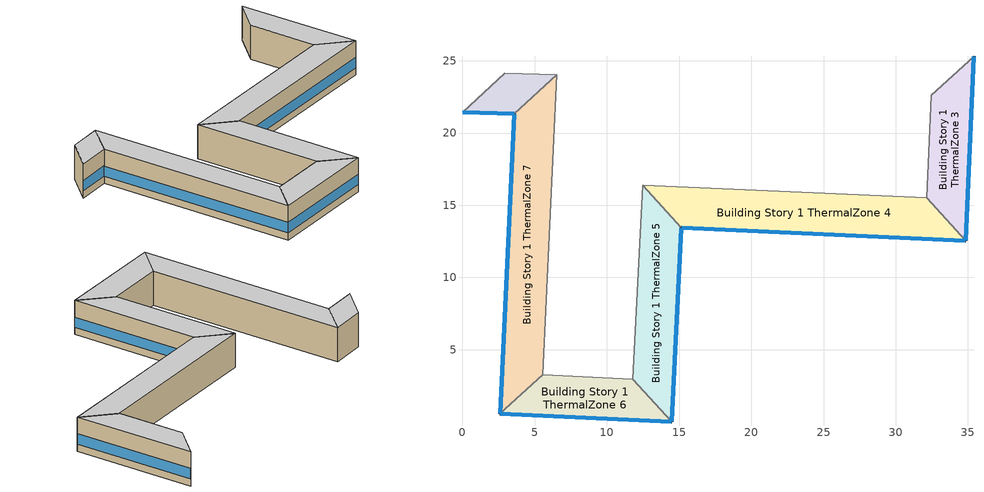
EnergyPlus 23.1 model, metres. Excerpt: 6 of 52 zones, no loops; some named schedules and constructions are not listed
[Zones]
Building Story 1 ThermalZone 3
 floor ground (Typical Insulated Carpeted 8in Slab Floor): 35.42,25.32 34.83,12.55 32.14,15.5 32.47,22.62 z0
 wall outside (Typical Insulated Steel Framed Exterior Wall R-20.41): 34.83,12.55 35.42,25.32 z0:3.6
 wall adiabatic (Typical Interior Wall): 35.42,25.32 32.47,22.62 32.14,15.5 34.83,12.55 z0:3.6
 window (U 0.48 SHGC 0.40 Dbl Ref-D Clr 6mm/13mm): 34.83,12.58 35.42,25.3 z0.76:1.85
 ceiling adiabatic (Typical Interior Floor): 32.47,22.62 32.14,15.5 34.83,12.55 35.42,25.32 z3.6
Building Story 1 ThermalZone 4
 floor ground (Typical Insulated Carpeted 8in Slab Floor): 34.83,12.55 15.16,13.44 12.46,16.4 32.14,15.5 z0
 wall outside (Typical Insulated Steel Framed Exterior Wall R-20.41): 15.16,13.44 34.83,12.55 z0:3.6
 wall adiabatic (Typical Interior Wall): 34.83,12.55 32.14,15.5 12.46,16.4 15.16,13.44 z0:3.6
 window (U 0.48 SHGC 0.40 Dbl Ref-D Clr 6mm/13mm): 15.18,13.44 34.81,12.55 z0.76:1.84
 ceiling adiabatic (Typical Interior Floor): 32.14,15.5 12.46,16.4 15.16,13.44 34.83,12.55 z3.6
Building Story 1 ThermalZone 5
 floor ground (Typical Insulated Carpeted 8in Slab Floor): 15.16,13.44 14.49,0 11.8,2.96 12.46,16.4 z0
 wall outside (Typical Insulated Steel Framed Exterior Wall R-20.41): 14.49,0 15.16,13.44 z0:3.6
 wall adiabatic (Typical Interior Wall): 15.16,13.44 12.46,16.4 11.8,2.96 14.49,0 z0:3.6
 window (U 0.48 SHGC 0.40 Dbl Ref-D Clr 6mm/13mm): 14.49,0.03 15.15,13.41 z0.76:1.85
 ceiling adiabatic (Typical Interior Floor): 12.46,16.4 11.8,2.96 14.49,0 15.16,13.44 z3.6
Building Story 1 ThermalZone 6
 floor ground (Typical Insulated Carpeted 8in Slab Floor): 14.49,0 2.6,0.56 5.56,3.25 11.8,2.96 z0
 wall outside (Typical Insulated Steel Framed Exterior Wall R-20.41): 2.6,0.56 14.49,0 z0:3.6
 wall adiabatic (Typical Interior Wall): 14.49,0 11.8,2.96 5.56,3.25 2.6,0.56 z0:3.6
 window (U 0.48 SHGC 0.40 Dbl Ref-D Clr 6mm/13mm): 2.62,0.55 14.46,0 z0.76:1.85
 ceiling adiabatic (Typical Interior Floor): 11.8,2.96 5.56,3.25 2.6,0.56 14.49,0 z3.6
Building Story 1 ThermalZone 7
 floor ground (Typical Insulated Carpeted 8in Slab Floor): 2.6,0.56 3.6,21.32 6.54,24.04 5.56,3.25 z0
 wall outside (Typical Insulated Steel Framed Exterior Wall R-20.41): 3.6,21.32 2.6,0.56 z0:3.6
 wall adiabatic (Typical Interior Wall): 2.6,0.56 5.56,3.25 6.54,24.04 3.6,21.32 z0:3.6
 window (U 0.48 SHGC 0.40 Dbl Ref-D Clr 6mm/13mm): 3.6,21.3 2.6,0.58 z0.76:1.84
 ceiling adiabatic (Typical Interior Floor): 5.56,3.25 6.54,24.04 3.6,21.32 2.6,0.56 z3.6
Building Story 1 ThermalZone 8
 floor ground (Typical Insulated Carpeted 8in Slab Floor): 3.6,21.32 0,21.43 2.93,24.15 6.54,24.04 z0
 wall outside (Typical Insulated Steel Framed Exterior Wall R-20.41): 0,21.43 3.6,21.32 z0:3.6
 wall adiabatic (Typical Interior Wall): 3.6,21.32 6.54,24.04 2.93,24.15 0,21.43 z0:3.6
 window (U 0.48 SHGC 0.40 Dbl Ref-D Clr 6mm/13mm): 0.03,21.43 3.58,21.32 z0.76:1.86
 ceiling adiabatic (Typical Interior Floor): 6.54,24.04 2.93,24.15 0,21.43 3.6,21.32 z3.6
[Schedule:Day:Interval]
DataCenter_EQUIP_SCH Wknd|Wkdy|Hol Day 7; DataCenter_EQUIP_SCH Wknd|Wkdy|Hol Day 11; DataCenter_EQUIP_SCH Summer Design Day: No, 24:00, 1
DataCenter_EQUIP_SCH Wknd|Wkdy|Hol Day 8; DataCenter_EQUIP_SCH Winter Design Day 11: No, 24:00, 0.25
DataCenter_EQUIP_SCH Wknd|Wkdy|Hol Day 9: No, 24:00, 0.5
DataCenter_EQUIP_SCH Wknd|Wkdy|Hol Day 10: No, 24:00, 0.75
Schedule Day 3: No, 24:00, 0
SchoolSecondary BLDG_EQUIP_SCH_2013 Default|Wknd Day; SchoolSecondary BLDG_EQUIP_SCH_2013 Default|Wknd Day 2; SchoolSecondary BLDG_EQUIP_SCH_2013 Default: No, 24:00, 0.295624
SchoolSecondary BLDG_EQUIP_SCH_2013 Wkdy Day; SchoolSecondary BLDG_EQUIP_SCH_2013 Wkdy Day 2: No, 08:00, 0.295624, 17:00, 0.90367, 21:00, 0.332931, 24:00, 0.295624
SchoolSecondary BLDG_EQUIP_SCH_2013 Default|Wknd Day 1: No, 24:00, 0.21116
SchoolSecondary BLDG_EQUIP_SCH_2013 Wkdy Day 1: No, 08:00, 0.21116, 17:00, 0.475616, 21:00, 0.237808, 24:00, 0.21116
SchoolSecondary BLDG_EQUIP_SCH_2013 Summer Design Day: No, 08:00, 0.35, 17:00, 0.95, 24:00, 0.35
SchoolSecondary BLDG_EQUIP_SCH_2013 Winter Design Day 2: No, 24:00, 0.35
SchoolSecondary KITCHEN_ELEC_EQUIP_SCH Wknd Day; SchoolSecondary KITCHEN_ELEC_EQUIP_SCH Wknd Day 1; SchoolSecondary KITCHEN_ELEC_EQUIP_SCH Default; SchoolSecondary KITCHEN_ELEC_EQUIP_SCH Winter Design Day: No, 24:00, 0.1
SchoolSecondary KITCHEN_ELEC_EQUIP_SCH Wkdy Day; SchoolSecondary KITCHEN_ELEC_EQUIP_SCH Wkdy Day 1; SchoolSecondary KITCHEN_ELEC_EQUIP_SCH Wkdy Day 2; SchoolSecondary KITCHEN_ELEC_EQUIP_SCH Summer Design Day: No, 08:00, 0.1, 10:00, 0.15, 13:00, 0.25, 15:00, 0.15, 24:00, 0.1
SchoolSecondary KITCHEN_GAS_EQUIP_SCH Wknd Day; SchoolSecondary KITCHEN_GAS_EQUIP_SCH Wknd Day 1; SchoolSecondary KITCHEN_GAS_EQUIP_SCH Default; SchoolSecondary KITCHEN_GAS_EQUIP_SCH Winter Design Day: No, 24:00, 0.02
SchoolSecondary KITCHEN_GAS_EQUIP_SCH Wkdy|SmrDsn Day; SchoolSecondary KITCHEN_GAS_EQUIP_SCH Wkdy|SmrDsn Day 1; SchoolSecondary KITCHEN_GAS_EQUIP_SCH Wkdy|SmrDsn Day 2; SchoolSecondary KITCHEN_GAS_EQUIP_SCH Summer Design Day: No, 08:00, 0.02, 10:00, 0.15, 13:00, 0.2, 15:00, 0.1, 24:00, 0.02
[Schedule:Week:Daily]
SchoolSecondary BLDG_LIGHT_SCH_2013 Week Rule - Jan1-Jun24: SchoolSecondary BLDG_LIGHT_SCH_2013 Wknd Day, SchoolSecondary BLDG_LIGHT_SCH_2013 Wkdy Day, SchoolSecondary BLDG_LIGHT_SCH_2013 Wkdy Day, SchoolSecondary BLDG_LIGHT_SCH_2013 Wkdy Day, SchoolSecondary BLDG_LIGHT_SCH_2013 Wkdy Day, SchoolSecondary BLDG_LIGHT_SCH_2013 Wkdy Day, SchoolSecondary BLDG_LIGHT_SCH_2013 Wknd Day, SchoolSecondary BLDG_LIGHT_SCH_2013 Default, SchoolSecondary BLDG_LIGHT_SCH_2013 Summer Design Day, SchoolSecondary BLDG_LIGHT_SCH_2013 Winter Design Day, SchoolSecondary BLDG_LIGHT_SCH_2013 Default, SchoolSecondary BLDG_LIGHT_SCH_2013 Default
SchoolSecondary BLDG_LIGHT_SCH_2013 Week Rule - Jun25-Jul1: SchoolSecondary BLDG_LIGHT_SCH_2013 Wknd Day, SchoolSecondary BLDG_LIGHT_SCH_2013 Wkdy Day, SchoolSecondary BLDG_LIGHT_SCH_2013 Wkdy Day, SchoolSecondary BLDG_LIGHT_SCH_2013 Wkdy Day, SchoolSecondary BLDG_LIGHT_SCH_2013 Wkdy Day, SchoolSecondary BLDG_LIGHT_SCH_2013 Wkdy Day, SchoolSecondary BLDG_LIGHT_SCH_2013 Wknd Day 1, SchoolSecondary BLDG_LIGHT_SCH_2013 Default, SchoolSecondary BLDG_LIGHT_SCH_2013 Summer Design Day, SchoolSecondary BLDG_LIGHT_SCH_2013 Winter Design Day, SchoolSecondary BLDG_LIGHT_SCH_2013 Default, SchoolSecondary BLDG_LIGHT_SCH_2013 Default
SchoolSecondary BLDG_LIGHT_SCH_2013 Week Rule - Jul2-Aug26: SchoolSecondary BLDG_LIGHT_SCH_2013 Wknd Day 1, SchoolSecondary BLDG_LIGHT_SCH_2013 Wkdy Day 1, SchoolSecondary BLDG_LIGHT_SCH_2013 Wkdy Day 1, SchoolSecondary BLDG_LIGHT_SCH_2013 Wkdy Day 1, SchoolSecondary BLDG_LIGHT_SCH_2013 Wkdy Day 1, SchoolSecondary BLDG_LIGHT_SCH_2013 Wkdy Day 1, SchoolSecondary BLDG_LIGHT_SCH_2013 Wknd Day 1, SchoolSecondary BLDG_LIGHT_SCH_2013 Default, SchoolSecondary BLDG_LIGHT_SCH_2013 Summer Design Day, SchoolSecondary BLDG_LIGHT_SCH_2013 Winter Design Day, SchoolSecondary BLDG_LIGHT_SCH_2013 Default, SchoolSecondary BLDG_LIGHT_SCH_2013 Default
SchoolSecondary BLDG_LIGHT_SCH_2013 Week Rule - Aug27-Sep2: SchoolSecondary BLDG_LIGHT_SCH_2013 Wknd Day 1, SchoolSecondary BLDG_LIGHT_SCH_2013 Wkdy Day 1, SchoolSecondary BLDG_LIGHT_SCH_2013 Wkdy Day 1, SchoolSecondary BLDG_LIGHT_SCH_2013 Wkdy Day 1, SchoolSecondary BLDG_LIGHT_SCH_2013 Wkdy Day 1, SchoolSecondary BLDG_LIGHT_SCH_2013 Wkdy Day 2, SchoolSecondary BLDG_LIGHT_SCH_2013 Default, SchoolSecondary BLDG_LIGHT_SCH_2013 Default, SchoolSecondary BLDG_LIGHT_SCH_2013 Summer Design Day, SchoolSecondary BLDG_LIGHT_SCH_2013 Winter Design Day, SchoolSecondary BLDG_LIGHT_SCH_2013 Default, SchoolSecondary BLDG_LIGHT_SCH_2013 Default
SchoolSecondary BLDG_LIGHT_SCH_2013 Week Rule - Sep3-Dec31: SchoolSecondary BLDG_LIGHT_SCH_2013 Default, SchoolSecondary BLDG_LIGHT_SCH_2013 Wkdy Day 2, SchoolSecondary BLDG_LIGHT_SCH_2013 Wkdy Day 2, SchoolSecondary BLDG_LIGHT_SCH_2013 Wkdy Day 2, SchoolSecondary BLDG_LIGHT_SCH_2013 Wkdy Day 2, SchoolSecondary BLDG_LIGHT_SCH_2013 Wkdy Day 2, SchoolSecondary BLDG_LIGHT_SCH_2013 Default, SchoolSecondary BLDG_LIGHT_SCH_2013 Default, SchoolSecondary BLDG_LIGHT_SCH_2013 Summer Design Day, SchoolSecondary BLDG_LIGHT_SCH_2013 Winter Design Day, SchoolSecondary BLDG_LIGHT_SCH_2013 Default, SchoolSecondary BLDG_LIGHT_SCH_2013 Default
SchoolSecondary BLDG_LIGHT_LIBRARY_SCH_2013 Week Rule - Jan1-Jun24: SchoolSecondary BLDG_LIGHT_LIBRARY_SCH_2013 Wknd Day, SchoolSecondary BLDG_LIGHT_LIBRARY_SCH_2013 Wkdy Day, SchoolSecondary BLDG_LIGHT_LIBRARY_SCH_2013 Wkdy Day, SchoolSecondary BLDG_LIGHT_LIBRARY_SCH_2013 Wkdy Day, SchoolSecondary BLDG_LIGHT_LIBRARY_SCH_2013 Wkdy Day, SchoolSecondary BLDG_LIGHT_LIBRARY_SCH_2013 Wkdy Day, SchoolSecondary BLDG_LIGHT_LIBRARY_SCH_2013 Wknd Day, SchoolSecondary BLDG_LIGHT_LIBRARY_SCH_2013 Default, SchoolSecondary BLDG_LIGHT_LIBRARY_SCH_2013 Summer Design Day, SchoolSecondary BLDG_LIGHT_LIBRARY_SCH_2013 Winter Design Day, SchoolSecondary BLDG_LIGHT_LIBRARY_SCH_2013 Default, SchoolSecondary BLDG_LIGHT_LIBRARY_SCH_2013 Default
SchoolSecondary BLDG_LIGHT_LIBRARY_SCH_2013 Week Rule - Jun25-Jul1: SchoolSecondary BLDG_LIGHT_LIBRARY_SCH_2013 Wknd Day, SchoolSecondary BLDG_LIGHT_LIBRARY_SCH_2013 Wkdy Day, SchoolSecondary BLDG_LIGHT_LIBRARY_SCH_2013 Wkdy Day, SchoolSecondary BLDG_LIGHT_LIBRARY_SCH_2013 Wkdy Day, SchoolSecondary BLDG_LIGHT_LIBRARY_SCH_2013 Wkdy Day, SchoolSecondary BLDG_LIGHT_LIBRARY_SCH_2013 Wkdy Day, SchoolSecondary BLDG_LIGHT_LIBRARY_SCH_2013 Wknd Day 1, SchoolSecondary BLDG_LIGHT_LIBRARY_SCH_2013 Default, SchoolSecondary BLDG_LIGHT_LIBRARY_SCH_2013 Summer Design Day, SchoolSecondary BLDG_LIGHT_LIBRARY_SCH_2013 Winter Design Day, SchoolSecondary BLDG_LIGHT_LIBRARY_SCH_2013 Default, SchoolSecondary BLDG_LIGHT_LIBRARY_SCH_2013 Default
SchoolSecondary BLDG_LIGHT_LIBRARY_SCH_2013 Week Rule - Jul2-Aug26: SchoolSecondary BLDG_LIGHT_LIBRARY_SCH_2013 Wknd Day 1, SchoolSecondary BLDG_LIGHT_LIBRARY_SCH_2013 Wkdy Day 1, SchoolSecondary BLDG_LIGHT_LIBRARY_SCH_2013 Wkdy Day 1, SchoolSecondary BLDG_LIGHT_LIBRARY_SCH_2013 Wkdy Day 1, SchoolSecondary BLDG_LIGHT_LIBRARY_SCH_2013 Wkdy Day 1, SchoolSecondary BLDG_LIGHT_LIBRARY_SCH_2013 Wkdy Day 1, SchoolSecondary BLDG_LIGHT_LIBRARY_SCH_2013 Wknd Day 1, SchoolSecondary BLDG_LIGHT_LIBRARY_SCH_2013 Default, SchoolSecondary BLDG_LIGHT_LIBRARY_SCH_2013 Summer Design Day, SchoolSecondary BLDG_LIGHT_LIBRARY_SCH_2013 Winter Design Day, SchoolSecondary BLDG_LIGHT_LIBRARY_SCH_2013 Default, SchoolSecondary BLDG_LIGHT_LIBRARY_SCH_2013 Default
SchoolSecondary BLDG_LIGHT_LIBRARY_SCH_2013 Week Rule - Aug27-Sep2: SchoolSecondary BLDG_LIGHT_LIBRARY_SCH_2013 Wknd Day 1, SchoolSecondary BLDG_LIGHT_LIBRARY_SCH_2013 Wkdy Day 1, SchoolSecondary BLDG_LIGHT_LIBRARY_SCH_2013 Wkdy Day 1, SchoolSecondary BLDG_LIGHT_LIBRARY_SCH_2013 Wkdy Day 1, SchoolSecondary BLDG_LIGHT_LIBRARY_SCH_2013 Wkdy Day 1, SchoolSecondary BLDG_LIGHT_LIBRARY_SCH_2013 Wkdy Day 2, SchoolSecondary BLDG_LIGHT_LIBRARY_SCH_2013 Default, SchoolSecondary BLDG_LIGHT_LIBRARY_SCH_2013 Default, SchoolSecondary BLDG_LIGHT_LIBRARY_SCH_2013 Summer Design Day, SchoolSecondary BLDG_LIGHT_LIBRARY_SCH_2013 Winter Design Day, SchoolSecondary BLDG_LIGHT_LIBRARY_SCH_2013 Default, SchoolSecondary BLDG_LIGHT_LIBRARY_SCH_2013 Default
SchoolSecondary BLDG_LIGHT_LIBRARY_SCH_2013 Week Rule - Sep3-Dec31: SchoolSecondary BLDG_LIGHT_LIBRARY_SCH_2013 Default, SchoolSecondary BLDG_LIGHT_LIBRARY_SCH_2013 Wkdy Day 2, SchoolSecondary BLDG_LIGHT_LIBRARY_SCH_2013 Wkdy Day 2, SchoolSecondary BLDG_LIGHT_LIBRARY_SCH_2013 Wkdy Day 2, SchoolSecondary BLDG_LIGHT_LIBRARY_SCH_2013 Wkdy Day 2, SchoolSecondary BLDG_LIGHT_LIBRARY_SCH_2013 Wkdy Day 2, SchoolSecondary BLDG_LIGHT_LIBRARY_SCH_2013 Default, SchoolSecondary BLDG_LIGHT_LIBRARY_SCH_2013 Default, SchoolSecondary BLDG_LIGHT_LIBRARY_SCH_2013 Summer Design Day, SchoolSecondary BLDG_LIGHT_LIBRARY_SCH_2013 Winter Design Day, SchoolSecondary BLDG_LIGHT_LIBRARY_SCH_2013 Default, SchoolSecondary BLDG_LIGHT_LIBRARY_SCH_2013 Default
SchoolSecondary BLDG_LIGHT_LOBBYFLR1_SCH_2013 Week Rule - Jan1-Jun24: SchoolSecondary BLDG_LIGHT_LOBBYFLR1_SCH_2013 Wknd Day, SchoolSecondary BLDG_LIGHT_LOBBYFLR1_SCH_2013 Wkdy Day, SchoolSecondary BLDG_LIGHT_LOBBYFLR1_SCH_2013 Wkdy Day, SchoolSecondary BLDG_LIGHT_LOBBYFLR1_SCH_2013 Wkdy Day, SchoolSecondary BLDG_LIGHT_LOBBYFLR1_SCH_2013 Wkdy Day, SchoolSecondary BLDG_LIGHT_LOBBYFLR1_SCH_2013 Wkdy Day, SchoolSecondary BLDG_LIGHT_LOBBYFLR1_SCH_2013 Wknd Day, SchoolSecondary BLDG_LIGHT_LOBBYFLR1_SCH_2013 Default, SchoolSecondary BLDG_LIGHT_LOBBYFLR1_SCH_2013 Summer Design Day, SchoolSecondary BLDG_LIGHT_LOBBYFLR1_SCH_2013 Winter Design Day, SchoolSecondary BLDG_LIGHT_LOBBYFLR1_SCH_2013 Default, SchoolSecondary BLDG_LIGHT_LOBBYFLR1_SCH_2013 Default
SchoolSecondary BLDG_LIGHT_LOBBYFLR1_SCH_2013 Week Rule - Jun25-Jul1: SchoolSecondary BLDG_LIGHT_LOBBYFLR1_SCH_2013 Wknd Day, SchoolSecondary BLDG_LIGHT_LOBBYFLR1_SCH_2013 Wkdy Day, SchoolSecondary BLDG_LIGHT_LOBBYFLR1_SCH_2013 Wkdy Day, SchoolSecondary BLDG_LIGHT_LOBBYFLR1_SCH_2013 Wkdy Day, SchoolSecondary BLDG_LIGHT_LOBBYFLR1_SCH_2013 Wkdy Day, SchoolSecondary BLDG_LIGHT_LOBBYFLR1_SCH_2013 Wkdy Day, SchoolSecondary BLDG_LIGHT_LOBBYFLR1_SCH_2013 Wknd Day 1, SchoolSecondary BLDG_LIGHT_LOBBYFLR1_SCH_2013 Default, SchoolSecondary BLDG_LIGHT_LOBBYFLR1_SCH_2013 Summer Design Day, SchoolSecondary BLDG_LIGHT_LOBBYFLR1_SCH_2013 Winter Design Day, SchoolSecondary BLDG_LIGHT_LOBBYFLR1_SCH_2013 Default, SchoolSecondary BLDG_LIGHT_LOBBYFLR1_SCH_2013 Default
SchoolSecondary BLDG_LIGHT_LOBBYFLR1_SCH_2013 Week Rule - Jul2-Aug26: SchoolSecondary BLDG_LIGHT_LOBBYFLR1_SCH_2013 Wknd Day 1, SchoolSecondary BLDG_LIGHT_LOBBYFLR1_SCH_2013 Wkdy Day 1, SchoolSecondary BLDG_LIGHT_LOBBYFLR1_SCH_2013 Wkdy Day 1, SchoolSecondary BLDG_LIGHT_LOBBYFLR1_SCH_2013 Wkdy Day 1, SchoolSecondary BLDG_LIGHT_LOBBYFLR1_SCH_2013 Wkdy Day 1, SchoolSecondary BLDG_LIGHT_LOBBYFLR1_SCH_2013 Wkdy Day 1, SchoolSecondary BLDG_LIGHT_LOBBYFLR1_SCH_2013 Wknd Day 1, SchoolSecondary BLDG_LIGHT_LOBBYFLR1_SCH_2013 Default, SchoolSecondary BLDG_LIGHT_LOBBYFLR1_SCH_2013 Summer Design Day, SchoolSecondary BLDG_LIGHT_LOBBYFLR1_SCH_2013 Winter Design Day, SchoolSecondary BLDG_LIGHT_LOBBYFLR1_SCH_2013 Default, SchoolSecondary BLDG_LIGHT_LOBBYFLR1_SCH_2013 Default
SchoolSecondary BLDG_LIGHT_LOBBYFLR1_SCH_2013 Week Rule - Aug27-Sep2: SchoolSecondary BLDG_LIGHT_LOBBYFLR1_SCH_2013 Wknd Day 1, SchoolSecondary BLDG_LIGHT_LOBBYFLR1_SCH_2013 Wkdy Day 1, SchoolSecondary BLDG_LIGHT_LOBBYFLR1_SCH_2013 Wkdy Day 1, SchoolSecondary BLDG_LIGHT_LOBBYFLR1_SCH_2013 Wkdy Day 1, SchoolSecondary BLDG_LIGHT_LOBBYFLR1_SCH_2013 Wkdy Day 1, SchoolSecondary BLDG_LIGHT_LOBBYFLR1_SCH_2013 Wkdy Day 2, SchoolSecondary BLDG_LIGHT_LOBBYFLR1_SCH_2013 Default, SchoolSecondary BLDG_LIGHT_LOBBYFLR1_SCH_2013 Default, SchoolSecondary BLDG_LIGHT_LOBBYFLR1_SCH_2013 Summer Design Day, SchoolSecondary BLDG_LIGHT_LOBBYFLR1_SCH_2013 Winter Design Day, SchoolSecondary BLDG_LIGHT_LOBBYFLR1_SCH_2013 Default, SchoolSecondary BLDG_LIGHT_LOBBYFLR1_SCH_2013 Default
SchoolSecondary BLDG_LIGHT_LOBBYFLR1_SCH_2013 Week Rule - Sep3-Dec31: SchoolSecondary BLDG_LIGHT_LOBBYFLR1_SCH_2013 Default, SchoolSecondary BLDG_LIGHT_LOBBYFLR1_SCH_2013 Wkdy Day 2, SchoolSecondary BLDG_LIGHT_LOBBYFLR1_SCH_2013 Wkdy Day 2, SchoolSecondary BLDG_LIGHT_LOBBYFLR1_SCH_2013 Wkdy Day 2, SchoolSecondary BLDG_LIGHT_LOBBYFLR1_SCH_2013 Wkdy Day 2, SchoolSecondary BLDG_LIGHT_LOBBYFLR1_SCH_2013 Wkdy Day 2, SchoolSecondary BLDG_LIGHT_LOBBYFLR1_SCH_2013 Default, SchoolSecondary BLDG_LIGHT_LOBBYFLR1_SCH_2013 Default, SchoolSecondary BLDG_LIGHT_LOBBYFLR1_SCH_2013 Summer Design Day, SchoolSecondary BLDG_LIGHT_LOBBYFLR1_SCH_2013 Winter Design Day, SchoolSecondary BLDG_LIGHT_LOBBYFLR1_SCH_2013 Default, SchoolSecondary BLDG_LIGHT_LOBBYFLR1_SCH_2013 Default
SchoolSecondary BLDG_LIGHT_MECHANICAL_SCH_2013 Week Rule - Jan1-Jun24: SchoolSecondary BLDG_LIGHT_MECHANICAL_SCH_2013 Wknd Day, SchoolSecondary BLDG_LIGHT_MECHANICAL_SCH_2013 Wkdy Day, SchoolSecondary BLDG_LIGHT_MECHANICAL_SCH_2013 Wkdy Day, SchoolSecondary BLDG_LIGHT_MECHANICAL_SCH_2013 Wkdy Day, SchoolSecondary BLDG_LIGHT_MECHANICAL_SCH_2013 Wkdy Day, SchoolSecondary BLDG_LIGHT_MECHANICAL_SCH_2013 Wkdy Day, SchoolSecondary BLDG_LIGHT_MECHANICAL_SCH_2013 Wknd Day, SchoolSecondary BLDG_LIGHT_MECHANICAL_SCH_2013 Default, SchoolSecondary BLDG_LIGHT_MECHANICAL_SCH_2013 Summer Design Day, SchoolSecondary BLDG_LIGHT_MECHANICAL_SCH_2013 Winter Design Day, SchoolSecondary BLDG_LIGHT_MECHANICAL_SCH_2013 Default, SchoolSecondary BLDG_LIGHT_MECHANICAL_SCH_2013 Default
SchoolSecondary BLDG_LIGHT_MECHANICAL_SCH_2013 Week Rule - Jun25-Jul1: SchoolSecondary BLDG_LIGHT_MECHANICAL_SCH_2013 Wknd Day, SchoolSecondary BLDG_LIGHT_MECHANICAL_SCH_2013 Wkdy Day, SchoolSecondary BLDG_LIGHT_MECHANICAL_SCH_2013 Wkdy Day, SchoolSecondary BLDG_LIGHT_MECHANICAL_SCH_2013 Wkdy Day, SchoolSecondary BLDG_LIGHT_MECHANICAL_SCH_2013 Wkdy Day, SchoolSecondary BLDG_LIGHT_MECHANICAL_SCH_2013 Wkdy Day, SchoolSecondary BLDG_LIGHT_MECHANICAL_SCH_2013 Wknd Day 1, SchoolSecondary BLDG_LIGHT_MECHANICAL_SCH_2013 Default, SchoolSecondary BLDG_LIGHT_MECHANICAL_SCH_2013 Summer Design Day, SchoolSecondary BLDG_LIGHT_MECHANICAL_SCH_2013 Winter Design Day, SchoolSecondary BLDG_LIGHT_MECHANICAL_SCH_2013 Default, SchoolSecondary BLDG_LIGHT_MECHANICAL_SCH_2013 Default
SchoolSecondary BLDG_LIGHT_MECHANICAL_SCH_2013 Week Rule - Jul2-Aug26: SchoolSecondary BLDG_LIGHT_MECHANICAL_SCH_2013 Wknd Day 1, SchoolSecondary BLDG_LIGHT_MECHANICAL_SCH_2013 Wkdy Day 1, SchoolSecondary BLDG_LIGHT_MECHANICAL_SCH_2013 Wkdy Day 1, SchoolSecondary BLDG_LIGHT_MECHANICAL_SCH_2013 Wkdy Day 1, SchoolSecondary BLDG_LIGHT_MECHANICAL_SCH_2013 Wkdy Day 1, SchoolSecondary BLDG_LIGHT_MECHANICAL_SCH_2013 Wkdy Day 1, SchoolSecondary BLDG_LIGHT_MECHANICAL_SCH_2013 Wknd Day 1, SchoolSecondary BLDG_LIGHT_MECHANICAL_SCH_2013 Default, SchoolSecondary BLDG_LIGHT_MECHANICAL_SCH_2013 Summer Design Day, SchoolSecondary BLDG_LIGHT_MECHANICAL_SCH_2013 Winter Design Day, SchoolSecondary BLDG_LIGHT_MECHANICAL_SCH_2013 Default, SchoolSecondary BLDG_LIGHT_MECHANICAL_SCH_2013 Default
SchoolSecondary BLDG_LIGHT_MECHANICAL_SCH_2013 Week Rule - Aug27-Sep2: SchoolSecondary BLDG_LIGHT_MECHANICAL_SCH_2013 Wknd Day 1, SchoolSecondary BLDG_LIGHT_MECHANICAL_SCH_2013 Wkdy Day 1, SchoolSecondary BLDG_LIGHT_MECHANICAL_SCH_2013 Wkdy Day 1, SchoolSecondary BLDG_LIGHT_MECHANICAL_SCH_2013 Wkdy Day 1, SchoolSecondary BLDG_LIGHT_MECHANICAL_SCH_2013 Wkdy Day 1, SchoolSecondary BLDG_LIGHT_MECHANICAL_SCH_2013 Wkdy Day 2, SchoolSecondary BLDG_LIGHT_MECHANICAL_SCH_2013 Default, SchoolSecondary BLDG_LIGHT_MECHANICAL_SCH_2013 Default, SchoolSecondary BLDG_LIGHT_MECHANICAL_SCH_2013 Summer Design Day, SchoolSecondary BLDG_LIGHT_MECHANICAL_SCH_2013 Winter Design Day, SchoolSecondary BLDG_LIGHT_MECHANICAL_SCH_2013 Default, SchoolSecondary BLDG_LIGHT_MECHANICAL_SCH_2013 Default
SchoolSecondary BLDG_LIGHT_MECHANICAL_SCH_2013 Week Rule - Sep3-Dec31: SchoolSecondary BLDG_LIGHT_MECHANICAL_SCH_2013 Default, SchoolSecondary BLDG_LIGHT_MECHANICAL_SCH_2013 Wkdy Day 2, SchoolSecondary BLDG_LIGHT_MECHANICAL_SCH_2013 Wkdy Day 2, SchoolSecondary BLDG_LIGHT_MECHANICAL_SCH_2013 Wkdy Day 2, SchoolSecondary BLDG_LIGHT_MECHANICAL_SCH_2013 Wkdy Day 2, SchoolSecondary BLDG_LIGHT_MECHANICAL_SCH_2013 Wkdy Day 2, SchoolSecondary BLDG_LIGHT_MECHANICAL_SCH_2013 Default, SchoolSecondary BLDG_LIGHT_MECHANICAL_SCH_2013 Default, SchoolSecondary BLDG_LIGHT_MECHANICAL_SCH_2013 Summer Design Day, SchoolSecondary BLDG_LIGHT_MECHANICAL_SCH_2013 Winter Design Day, SchoolSecondary BLDG_LIGHT_MECHANICAL_SCH_2013 Default, SchoolSecondary BLDG_LIGHT_MECHANICAL_SCH_2013 Default
SchoolSecondary BLDG_LIGHT_OFFICE_SCH_2013 Week Rule - Jan1-Jun24: SchoolSecondary BLDG_LIGHT_OFFICE_SCH_2013 Wknd Day, SchoolSecondary BLDG_LIGHT_OFFICE_SCH_2013 Wkdy Day, SchoolSecondary BLDG_LIGHT_OFFICE_SCH_2013 Wkdy Day, SchoolSecondary BLDG_LIGHT_OFFICE_SCH_2013 Wkdy Day, SchoolSecondary BLDG_LIGHT_OFFICE_SCH_2013 Wkdy Day, SchoolSecondary BLDG_LIGHT_OFFICE_SCH_2013 Wkdy Day, SchoolSecondary BLDG_LIGHT_OFFICE_SCH_2013 Wknd Day, SchoolSecondary BLDG_LIGHT_OFFICE_SCH_2013 Default, SchoolSecondary BLDG_LIGHT_OFFICE_SCH_2013 Summer Design Day, SchoolSecondary BLDG_LIGHT_OFFICE_SCH_2013 Winter Design Day, SchoolSecondary BLDG_LIGHT_OFFICE_SCH_2013 Default, SchoolSecondary BLDG_LIGHT_OFFICE_SCH_2013 Default
SchoolSecondary BLDG_LIGHT_OFFICE_SCH_2013 Week Rule - Jun25-Jul1: SchoolSecondary BLDG_LIGHT_OFFICE_SCH_2013 Wknd Day, SchoolSecondary BLDG_LIGHT_OFFICE_SCH_2013 Wkdy Day, SchoolSecondary BLDG_LIGHT_OFFICE_SCH_2013 Wkdy Day, SchoolSecondary BLDG_LIGHT_OFFICE_SCH_2013 Wkdy Day, SchoolSecondary BLDG_LIGHT_OFFICE_SCH_2013 Wkdy Day, SchoolSecondary BLDG_LIGHT_OFFICE_SCH_2013 Wkdy Day, SchoolSecondary BLDG_LIGHT_OFFICE_SCH_2013 Wknd Day 1, SchoolSecondary BLDG_LIGHT_OFFICE_SCH_2013 Default, SchoolSecondary BLDG_LIGHT_OFFICE_SCH_2013 Summer Design Day, SchoolSecondary BLDG_LIGHT_OFFICE_SCH_2013 Winter Design Day, SchoolSecondary BLDG_LIGHT_OFFICE_SCH_2013 Default, SchoolSecondary BLDG_LIGHT_OFFICE_SCH_2013 Default
DataCenter_EQUIP_SCH Week Rule - Aug27-Sep2: DataCenter_EQUIP_SCH Wknd|Wkdy|Hol Day 7, DataCenter_EQUIP_SCH Wknd|Wkdy|Hol Day 7, DataCenter_EQUIP_SCH Wknd|Wkdy|Hol Day 7, DataCenter_EQUIP_SCH Wknd|Wkdy|Hol Day 7, DataCenter_EQUIP_SCH Wknd|Wkdy|Hol Day 7, DataCenter_EQUIP_SCH Wknd|Wkdy|Hol Day 8, DataCenter_EQUIP_SCH Wknd|Wkdy|Hol Day 8, Schedule Day 3, DataCenter_EQUIP_SCH Summer Design Day, DataCenter_EQUIP_SCH Winter Design Day 11, Schedule Day 3, Schedule Day 3
DataCenter_EQUIP_SCH Week Rule - Sep3-Sep30: DataCenter_EQUIP_SCH Wknd|Wkdy|Hol Day 8, DataCenter_EQUIP_SCH Wknd|Wkdy|Hol Day 8, DataCenter_EQUIP_SCH Wknd|Wkdy|Hol Day 8, DataCenter_EQUIP_SCH Wknd|Wkdy|Hol Day 8, DataCenter_EQUIP_SCH Wknd|Wkdy|Hol Day 8, DataCenter_EQUIP_SCH Wknd|Wkdy|Hol Day 8, DataCenter_EQUIP_SCH Wknd|Wkdy|Hol Day 8, Schedule Day 3, DataCenter_EQUIP_SCH Summer Design Day, DataCenter_EQUIP_SCH Winter Design Day 11, Schedule Day 3, Schedule Day 3
DataCenter_EQUIP_SCH Week Rule - Oct1-Oct28: DataCenter_EQUIP_SCH Wknd|Wkdy|Hol Day 9, DataCenter_EQUIP_SCH Wknd|Wkdy|Hol Day 9, DataCenter_EQUIP_SCH Wknd|Wkdy|Hol Day 9, DataCenter_EQUIP_SCH Wknd|Wkdy|Hol Day 9, DataCenter_EQUIP_SCH Wknd|Wkdy|Hol Day 9, DataCenter_EQUIP_SCH Wknd|Wkdy|Hol Day 9, DataCenter_EQUIP_SCH Wknd|Wkdy|Hol Day 9, Schedule Day 3, DataCenter_EQUIP_SCH Summer Design Day, DataCenter_EQUIP_SCH Winter Design Day 11, Schedule Day 3, Schedule Day 3
DataCenter_EQUIP_SCH Week Rule - Oct29-Nov4: DataCenter_EQUIP_SCH Wknd|Wkdy|Hol Day 9, DataCenter_EQUIP_SCH Wknd|Wkdy|Hol Day 9, DataCenter_EQUIP_SCH Wknd|Wkdy|Hol Day 9, DataCenter_EQUIP_SCH Wknd|Wkdy|Hol Day 10, DataCenter_EQUIP_SCH Wknd|Wkdy|Hol Day 10, DataCenter_EQUIP_SCH Wknd|Wkdy|Hol Day 10, DataCenter_EQUIP_SCH Wknd|Wkdy|Hol Day 10, Schedule Day 3, DataCenter_EQUIP_SCH Summer Design Day, DataCenter_EQUIP_SCH Winter Design Day 11, Schedule Day 3, Schedule Day 3
DataCenter_EQUIP_SCH Week Rule - Nov5-Nov25: DataCenter_EQUIP_SCH Wknd|Wkdy|Hol Day 10, DataCenter_EQUIP_SCH Wknd|Wkdy|Hol Day 10, DataCenter_EQUIP_SCH Wknd|Wkdy|Hol Day 10, DataCenter_EQUIP_SCH Wknd|Wkdy|Hol Day 10, DataCenter_EQUIP_SCH Wknd|Wkdy|Hol Day 10, DataCenter_EQUIP_SCH Wknd|Wkdy|Hol Day 10, DataCenter_EQUIP_SCH Wknd|Wkdy|Hol Day 10, Schedule Day 3, DataCenter_EQUIP_SCH Summer Design Day, DataCenter_EQUIP_SCH Winter Design Day 11, Schedule Day 3, Schedule Day 3
DataCenter_EQUIP_SCH Week Rule - Nov26-Dec2: DataCenter_EQUIP_SCH Wknd|Wkdy|Hol Day 10, DataCenter_EQUIP_SCH Wknd|Wkdy|Hol Day 10, DataCenter_EQUIP_SCH Wknd|Wkdy|Hol Day 10, DataCenter_EQUIP_SCH Wknd|Wkdy|Hol Day 10, DataCenter_EQUIP_SCH Wknd|Wkdy|Hol Day 10, DataCenter_EQUIP_SCH Wknd|Wkdy|Hol Day 11, DataCenter_EQUIP_SCH Wknd|Wkdy|Hol Day 11, Schedule Day 3, DataCenter_EQUIP_SCH Summer Design Day, DataCenter_EQUIP_SCH Winter Design Day 11, Schedule Day 3, Schedule Day 3
DataCenter_EQUIP_SCH Week Rule - Dec3-Dec31: DataCenter_EQUIP_SCH Wknd|Wkdy|Hol Day 11, DataCenter_EQUIP_SCH Wknd|Wkdy|Hol Day 11, DataCenter_EQUIP_SCH Wknd|Wkdy|Hol Day 11, DataCenter_EQUIP_SCH Wknd|Wkdy|Hol Day 11, DataCenter_EQUIP_SCH Wknd|Wkdy|Hol Day 11, DataCenter_EQUIP_SCH Wknd|Wkdy|Hol Day 11, DataCenter_EQUIP_SCH Wknd|Wkdy|Hol Day 11, Schedule Day 3, DataCenter_EQUIP_SCH Summer Design Day, DataCenter_EQUIP_SCH Winter Design Day 11, Schedule Day 3, Schedule Day 3
SchoolSecondary BLDG_EQUIP_SCH_2013 Week Rule - Jun25-Jul1: SchoolSecondary BLDG_EQUIP_SCH_2013 Default|Wknd Day, SchoolSecondary BLDG_EQUIP_SCH_2013 Wkdy Day, SchoolSecondary BLDG_EQUIP_SCH_2013 Wkdy Day, SchoolSecondary BLDG_EQUIP_SCH_2013 Wkdy Day, SchoolSecondary BLDG_EQUIP_SCH_2013 Wkdy Day, SchoolSecondary BLDG_EQUIP_SCH_2013 Wkdy Day, SchoolSecondary BLDG_EQUIP_SCH_2013 Default|Wknd Day 1, SchoolSecondary BLDG_EQUIP_SCH_2013 Default, SchoolSecondary BLDG_EQUIP_SCH_2013 Summer Design Day, SchoolSecondary BLDG_EQUIP_SCH_2013 Winter Design Day 2, SchoolSecondary BLDG_EQUIP_SCH_2013 Default, SchoolSecondary BLDG_EQUIP_SCH_2013 Default
SchoolSecondary BLDG_EQUIP_SCH_2013 Week Rule - Jul2-Aug26: SchoolSecondary BLDG_EQUIP_SCH_2013 Default|Wknd Day 1, SchoolSecondary BLDG_EQUIP_SCH_2013 Wkdy Day 1, SchoolSecondary BLDG_EQUIP_SCH_2013 Wkdy Day 1, SchoolSecondary BLDG_EQUIP_SCH_2013 Wkdy Day 1, SchoolSecondary BLDG_EQUIP_SCH_2013 Wkdy Day 1, SchoolSecondary BLDG_EQUIP_SCH_2013 Wkdy Day 1, SchoolSecondary BLDG_EQUIP_SCH_2013 Default|Wknd Day 1, SchoolSecondary BLDG_EQUIP_SCH_2013 Default, SchoolSecondary BLDG_EQUIP_SCH_2013 Summer Design Day, SchoolSecondary BLDG_EQUIP_SCH_2013 Winter Design Day 2, SchoolSecondary BLDG_EQUIP_SCH_2013 Default, SchoolSecondary BLDG_EQUIP_SCH_2013 Default
SchoolSecondary BLDG_EQUIP_SCH_2013 Week Rule - Aug27-Sep2: SchoolSecondary BLDG_EQUIP_SCH_2013 Default|Wknd Day 1, SchoolSecondary BLDG_EQUIP_SCH_2013 Wkdy Day 1, SchoolSecondary BLDG_EQUIP_SCH_2013 Wkdy Day 1, SchoolSecondary BLDG_EQUIP_SCH_2013 Wkdy Day 1, SchoolSecondary BLDG_EQUIP_SCH_2013 Wkdy Day 1, SchoolSecondary BLDG_EQUIP_SCH_2013 Wkdy Day 2, SchoolSecondary BLDG_EQUIP_SCH_2013 Default|Wknd Day 2, SchoolSecondary BLDG_EQUIP_SCH_2013 Default, SchoolSecondary BLDG_EQUIP_SCH_2013 Summer Design Day, SchoolSecondary BLDG_EQUIP_SCH_2013 Winter Design Day 2, SchoolSecondary BLDG_EQUIP_SCH_2013 Default, SchoolSecondary BLDG_EQUIP_SCH_2013 Default
SchoolSecondary BLDG_EQUIP_SCH_2013 Week Rule - Sep3-Dec31: SchoolSecondary BLDG_EQUIP_SCH_2013 Default|Wknd Day 2, SchoolSecondary BLDG_EQUIP_SCH_2013 Wkdy Day 2, SchoolSecondary BLDG_EQUIP_SCH_2013 Wkdy Day 2, SchoolSecondary BLDG_EQUIP_SCH_2013 Wkdy Day 2, SchoolSecondary BLDG_EQUIP_SCH_2013 Wkdy Day 2, SchoolSecondary BLDG_EQUIP_SCH_2013 Wkdy Day 2, SchoolSecondary BLDG_EQUIP_SCH_2013 Default|Wknd Day 2, SchoolSecondary BLDG_EQUIP_SCH_2013 Default, SchoolSecondary BLDG_EQUIP_SCH_2013 Summer Design Day, SchoolSecondary BLDG_EQUIP_SCH_2013 Winter Design Day 2, SchoolSecondary BLDG_EQUIP_SCH_2013 Default, SchoolSecondary BLDG_EQUIP_SCH_2013 Default
SchoolSecondary KITCHEN_ELEC_EQUIP_SCH Week Rule - Jan1-Jun24: SchoolSecondary KITCHEN_ELEC_EQUIP_SCH Wknd Day, SchoolSecondary KITCHEN_ELEC_EQUIP_SCH Wkdy Day, SchoolSecondary KITCHEN_ELEC_EQUIP_SCH Wkdy Day, SchoolSecondary KITCHEN_ELEC_EQUIP_SCH Wkdy Day, SchoolSecondary KITCHEN_ELEC_EQUIP_SCH Wkdy Day, SchoolSecondary KITCHEN_ELEC_EQUIP_SCH Wkdy Day, SchoolSecondary KITCHEN_ELEC_EQUIP_SCH Wknd Day, SchoolSecondary KITCHEN_ELEC_EQUIP_SCH Default, SchoolSecondary KITCHEN_ELEC_EQUIP_SCH Summer Design Day, SchoolSecondary KITCHEN_ELEC_EQUIP_SCH Winter Design Day, SchoolSecondary KITCHEN_ELEC_EQUIP_SCH Default, SchoolSecondary KITCHEN_ELEC_EQUIP_SCH Default
SchoolSecondary KITCHEN_ELEC_EQUIP_SCH Week Rule - Jun25-Jul1: SchoolSecondary KITCHEN_ELEC_EQUIP_SCH Wknd Day, SchoolSecondary KITCHEN_ELEC_EQUIP_SCH Wkdy Day, SchoolSecondary KITCHEN_ELEC_EQUIP_SCH Wkdy Day, SchoolSecondary KITCHEN_ELEC_EQUIP_SCH Wkdy Day, SchoolSecondary KITCHEN_ELEC_EQUIP_SCH Wkdy Day, SchoolSecondary KITCHEN_ELEC_EQUIP_SCH Wkdy Day, SchoolSecondary KITCHEN_ELEC_EQUIP_SCH Wknd Day 1, SchoolSecondary KITCHEN_ELEC_EQUIP_SCH Default, SchoolSecondary KITCHEN_ELEC_EQUIP_SCH Summer Design Day, SchoolSecondary KITCHEN_ELEC_EQUIP_SCH Winter Design Day, SchoolSecondary KITCHEN_ELEC_EQUIP_SCH Default, SchoolSecondary KITCHEN_ELEC_EQUIP_SCH Default
SchoolSecondary KITCHEN_ELEC_EQUIP_SCH Week Rule - Jul2-Aug26: SchoolSecondary KITCHEN_ELEC_EQUIP_SCH Wknd Day 1, SchoolSecondary KITCHEN_ELEC_EQUIP_SCH Wkdy Day 1, SchoolSecondary KITCHEN_ELEC_EQUIP_SCH Wkdy Day 1, SchoolSecondary KITCHEN_ELEC_EQUIP_SCH Wkdy Day 1, SchoolSecondary KITCHEN_ELEC_EQUIP_SCH Wkdy Day 1, SchoolSecondary KITCHEN_ELEC_EQUIP_SCH Wkdy Day 1, SchoolSecondary KITCHEN_ELEC_EQUIP_SCH Wknd Day 1, SchoolSecondary KITCHEN_ELEC_EQUIP_SCH Default, SchoolSecondary KITCHEN_ELEC_EQUIP_SCH Summer Design Day, SchoolSecondary KITCHEN_ELEC_EQUIP_SCH Winter Design Day, SchoolSecondary KITCHEN_ELEC_EQUIP_SCH Default, SchoolSecondary KITCHEN_ELEC_EQUIP_SCH Default
SchoolSecondary KITCHEN_ELEC_EQUIP_SCH Week Rule - Aug27-Sep2: SchoolSecondary KITCHEN_ELEC_EQUIP_SCH Wknd Day 1, SchoolSecondary KITCHEN_ELEC_EQUIP_SCH Wkdy Day 1, SchoolSecondary KITCHEN_ELEC_EQUIP_SCH Wkdy Day 1, SchoolSecondary KITCHEN_ELEC_EQUIP_SCH Wkdy Day 1, SchoolSecondary KITCHEN_ELEC_EQUIP_SCH Wkdy Day 1, SchoolSecondary KITCHEN_ELEC_EQUIP_SCH Wkdy Day 2, SchoolSecondary KITCHEN_ELEC_EQUIP_SCH Default, SchoolSecondary KITCHEN_ELEC_EQUIP_SCH Default, SchoolSecondary KITCHEN_ELEC_EQUIP_SCH Summer Design Day, SchoolSecondary KITCHEN_ELEC_EQUIP_SCH Winter Design Day, SchoolSecondary KITCHEN_ELEC_EQUIP_SCH Default, SchoolSecondary KITCHEN_ELEC_EQUIP_SCH Default
SchoolSecondary KITCHEN_ELEC_EQUIP_SCH Week Rule - Sep3-Dec31: SchoolSecondary KITCHEN_ELEC_EQUIP_SCH Default, SchoolSecondary KITCHEN_ELEC_EQUIP_SCH Wkdy Day 2, SchoolSecondary KITCHEN_ELEC_EQUIP_SCH Wkdy Day 2, SchoolSecondary KITCHEN_ELEC_EQUIP_SCH Wkdy Day 2, SchoolSecondary KITCHEN_ELEC_EQUIP_SCH Wkdy Day 2, SchoolSecondary KITCHEN_ELEC_EQUIP_SCH Wkdy Day 2, SchoolSecondary KITCHEN_ELEC_EQUIP_SCH Default, SchoolSecondary KITCHEN_ELEC_EQUIP_SCH Default, SchoolSecondary KITCHEN_ELEC_EQUIP_SCH Summer Design Day, SchoolSecondary KITCHEN_ELEC_EQUIP_SCH Winter Design Day, SchoolSecondary KITCHEN_ELEC_EQUIP_SCH Default, SchoolSecondary KITCHEN_ELEC_EQUIP_SCH Default
SchoolSecondary KITCHEN_GAS_EQUIP_SCH Week Rule - Jan1-Jun24: SchoolSecondary KITCHEN_GAS_EQUIP_SCH Wknd Day, SchoolSecondary KITCHEN_GAS_EQUIP_SCH Wkdy|SmrDsn Day, SchoolSecondary KITCHEN_GAS_EQUIP_SCH Wkdy|SmrDsn Day, SchoolSecondary KITCHEN_GAS_EQUIP_SCH Wkdy|SmrDsn Day, SchoolSecondary KITCHEN_GAS_EQUIP_SCH Wkdy|SmrDsn Day, SchoolSecondary KITCHEN_GAS_EQUIP_SCH Wkdy|SmrDsn Day, SchoolSecondary KITCHEN_GAS_EQUIP_SCH Wknd Day, SchoolSecondary KITCHEN_GAS_EQUIP_SCH Default, SchoolSecondary KITCHEN_GAS_EQUIP_SCH Summer Design Day, SchoolSecondary KITCHEN_GAS_EQUIP_SCH Winter Design Day, SchoolSecondary KITCHEN_GAS_EQUIP_SCH Default, SchoolSecondary KITCHEN_GAS_EQUIP_SCH Default
SchoolSecondary KITCHEN_GAS_EQUIP_SCH Week Rule - Jun25-Jul1: SchoolSecondary KITCHEN_GAS_EQUIP_SCH Wknd Day, SchoolSecondary KITCHEN_GAS_EQUIP_SCH Wkdy|SmrDsn Day, SchoolSecondary KITCHEN_GAS_EQUIP_SCH Wkdy|SmrDsn Day, SchoolSecondary KITCHEN_GAS_EQUIP_SCH Wkdy|SmrDsn Day, SchoolSecondary KITCHEN_GAS_EQUIP_SCH Wkdy|SmrDsn Day, SchoolSecondary KITCHEN_GAS_EQUIP_SCH Wkdy|SmrDsn Day, SchoolSecondary KITCHEN_GAS_EQUIP_SCH Wknd Day 1, SchoolSecondary KITCHEN_GAS_EQUIP_SCH Default, SchoolSecondary KITCHEN_GAS_EQUIP_SCH Summer Design Day, SchoolSecondary KITCHEN_GAS_EQUIP_SCH Winter Design Day, SchoolSecondary KITCHEN_GAS_EQUIP_SCH Default, SchoolSecondary KITCHEN_GAS_EQUIP_SCH Default
SchoolSecondary KITCHEN_GAS_EQUIP_SCH Week Rule - Jul2-Aug26: SchoolSecondary KITCHEN_GAS_EQUIP_SCH Wknd Day 1, SchoolSecondary KITCHEN_GAS_EQUIP_SCH Wkdy|SmrDsn Day 1, SchoolSecondary KITCHEN_GAS_EQUIP_SCH Wkdy|SmrDsn Day 1, SchoolSecondary KITCHEN_GAS_EQUIP_SCH Wkdy|SmrDsn Day 1, SchoolSecondary KITCHEN_GAS_EQUIP_SCH Wkdy|SmrDsn Day 1, SchoolSecondary KITCHEN_GAS_EQUIP_SCH Wkdy|SmrDsn Day 1, SchoolSecondary KITCHEN_GAS_EQUIP_SCH Wknd Day 1, SchoolSecondary KITCHEN_GAS_EQUIP_SCH Default, SchoolSecondary KITCHEN_GAS_EQUIP_SCH Summer Design Day, SchoolSecondary KITCHEN_GAS_EQUIP_SCH Winter Design Day, SchoolSecondary KITCHEN_GAS_EQUIP_SCH Default, SchoolSecondary KITCHEN_GAS_EQUIP_SCH Default
SchoolSecondary KITCHEN_GAS_EQUIP_SCH Week Rule - Aug27-Sep2: SchoolSecondary KITCHEN_GAS_EQUIP_SCH Wknd Day 1, SchoolSecondary KITCHEN_GAS_EQUIP_SCH Wkdy|SmrDsn Day 1, SchoolSecondary KITCHEN_GAS_EQUIP_SCH Wkdy|SmrDsn Day 1, SchoolSecondary KITCHEN_GAS_EQUIP_SCH Wkdy|SmrDsn Day 1, SchoolSecondary KITCHEN_GAS_EQUIP_SCH Wkdy|SmrDsn Day 1, SchoolSecondary KITCHEN_GAS_EQUIP_SCH Wkdy|SmrDsn Day 2, SchoolSecondary KITCHEN_GAS_EQUIP_SCH Default, SchoolSecondary KITCHEN_GAS_EQUIP_SCH Default, SchoolSecondary KITCHEN_GAS_EQUIP_SCH Summer Design Day, SchoolSecondary KITCHEN_GAS_EQUIP_SCH Winter Design Day, SchoolSecondary KITCHEN_GAS_EQUIP_SCH Default, SchoolSecondary KITCHEN_GAS_EQUIP_SCH Default
SchoolSecondary KITCHEN_GAS_EQUIP_SCH Week Rule - Sep3-Dec31: SchoolSecondary KITCHEN_GAS_EQUIP_SCH Default, SchoolSecondary KITCHEN_GAS_EQUIP_SCH Wkdy|SmrDsn Day 2, SchoolSecondary KITCHEN_GAS_EQUIP_SCH Wkdy|SmrDsn Day 2, SchoolSecondary KITCHEN_GAS_EQUIP_SCH Wkdy|SmrDsn Day 2, SchoolSecondary KITCHEN_GAS_EQUIP_SCH Wkdy|SmrDsn Day 2, SchoolSecondary KITCHEN_GAS_EQUIP_SCH Wkdy|SmrDsn Day 2, SchoolSecondary KITCHEN_GAS_EQUIP_SCH Default, SchoolSecondary KITCHEN_GAS_EQUIP_SCH Default, SchoolSecondary KITCHEN_GAS_EQUIP_SCH Summer Design Day, SchoolSecondary KITCHEN_GAS_EQUIP_SCH Winter Design Day, SchoolSecondary KITCHEN_GAS_EQUIP_SCH Default, SchoolSecondary KITCHEN_GAS_EQUIP_SCH Default
[Schedule:Year]
SchoolSecondary BLDG_LIGHT_SCH_2013: SchoolSecondary BLDG_LIGHT_SCH_2013 Week Rule - Jan1-Jun24, 1, 1, 6, 24, SchoolSecondary BLDG_LIGHT_SCH_2013 Week Rule - Jun25-Jul1, 6, 25, 7, 1, SchoolSecondary BLDG_LIGHT_SCH_2013 Week Rule - Jul2-Aug26, 7, 2, 8, 26, SchoolSecondary BLDG_LIGHT_SCH_2013 Week Rule - Aug27-Sep2, 8, 27, 9, 2, SchoolSecondary BLDG_LIGHT_SCH_2013 Week Rule - Sep3-Dec31, 9, 3, 12, 31
SchoolSecondary BLDG_LIGHT_LIBRARY_SCH_2013: SchoolSecondary BLDG_LIGHT_LIBRARY_SCH_2013 Week Rule - Jan1-Jun24, 1, 1, 6, 24, SchoolSecondary BLDG_LIGHT_LIBRARY_SCH_2013 Week Rule - Jun25-Jul1, 6, 25, 7, 1, SchoolSecondary BLDG_LIGHT_LIBRARY_SCH_2013 Week Rule - Jul2-Aug26, 7, 2, 8, 26, SchoolSecondary BLDG_LIGHT_LIBRARY_SCH_2013 Week Rule - Aug27-Sep2, 8, 27, 9, 2, SchoolSecondary BLDG_LIGHT_LIBRARY_SCH_2013 Week Rule - Sep3-Dec31, 9, 3, 12, 31
SchoolSecondary BLDG_LIGHT_LOBBYFLR1_SCH_2013: SchoolSecondary BLDG_LIGHT_LOBBYFLR1_SCH_2013 Week Rule - Jan1-Jun24, 1, 1, 6, 24, SchoolSecondary BLDG_LIGHT_LOBBYFLR1_SCH_2013 Week Rule - Jun25-Jul1, 6, 25, 7, 1, SchoolSecondary BLDG_LIGHT_LOBBYFLR1_SCH_2013 Week Rule - Jul2-Aug26, 7, 2, 8, 26, SchoolSecondary BLDG_LIGHT_LOBBYFLR1_SCH_2013 Week Rule - Aug27-Sep2, 8, 27, 9, 2, SchoolSecondary BLDG_LIGHT_LOBBYFLR1_SCH_2013 Week Rule - Sep3-Dec31, 9, 3, 12, 31
SchoolSecondary BLDG_LIGHT_MECHANICAL_SCH_2013: SchoolSecondary BLDG_LIGHT_MECHANICAL_SCH_2013 Week Rule - Jan1-Jun24, 1, 1, 6, 24, SchoolSecondary BLDG_LIGHT_MECHANICAL_SCH_2013 Week Rule - Jun25-Jul1, 6, 25, 7, 1, SchoolSecondary BLDG_LIGHT_MECHANICAL_SCH_2013 Week Rule - Jul2-Aug26, 7, 2, 8, 26, SchoolSecondary BLDG_LIGHT_MECHANICAL_SCH_2013 Week Rule - Aug27-Sep2, 8, 27, 9, 2, SchoolSecondary BLDG_LIGHT_MECHANICAL_SCH_2013 Week Rule - Sep3-Dec31, 9, 3, 12, 31
SchoolSecondary BLDG_LIGHT_OFFICE_SCH_2013: SchoolSecondary BLDG_LIGHT_OFFICE_SCH_2013 Week Rule - Jan1-Jun24, 1, 1, 6, 24, SchoolSecondary BLDG_LIGHT_OFFICE_SCH_2013 Week Rule - Jun25-Jul1, 6, 25, 7, 1, SchoolSecondary BLDG_LIGHT_OFFICE_SCH_2013 Week Rule - Jul2-Aug26, 7, 2, 8, 26, SchoolSecondary BLDG_LIGHT_OFFICE_SCH_2013 Week Rule - Aug27-Sep2, 8, 27, 9, 2, SchoolSecondary BLDG_LIGHT_OFFICE_SCH_2013 Week Rule - Sep3-Dec31, 9, 3, 12, 31
SchoolSecondary BLDG_LIGHT_BATH_SCH_2013: SchoolSecondary BLDG_LIGHT_BATH_SCH_2013 Week Rule - Jan1-Jun24, 1, 1, 6, 24, SchoolSecondary BLDG_LIGHT_BATH_SCH_2013 Week Rule - Jun25-Jul1, 6, 25, 7, 1, SchoolSecondary BLDG_LIGHT_BATH_SCH_2013 Week Rule - Jul2-Aug26, 7, 2, 8, 26, SchoolSecondary BLDG_LIGHT_BATH_SCH_2013 Week Rule - Aug27-Sep2, 8, 27, 9, 2, SchoolSecondary BLDG_LIGHT_BATH_SCH_2013 Week Rule - Sep3-Dec31, 9, 3, 12, 31
SchoolSecondary BLDG_OCC_SCH_Auditorium: SchoolSecondary BLDG_OCC_SCH_Auditorium Week Rule - Jan1-Jun24, 1, 1, 6, 24, SchoolSecondary BLDG_OCC_SCH_Auditorium Week Rule - Jun25-Jul1, 6, 25, 7, 1, SchoolSecondary BLDG_OCC_SCH_Auditorium Week Rule - Jul2-Aug26, 7, 2, 8, 26, SchoolSecondary BLDG_OCC_SCH_Auditorium Week Rule - Aug27-Sep2, 8, 27, 9, 2, SchoolSecondary BLDG_OCC_SCH_Auditorium Week Rule - Sep3-Dec31, 9, 3, 12, 31
SchoolSecondary BLDG_OCC_SCH_Cafeteria: SchoolSecondary BLDG_OCC_SCH_Cafeteria Week Rule - Jan1-Jun24, 1, 1, 6, 24, SchoolSecondary BLDG_OCC_SCH_Cafeteria Week Rule - Jun25-Jul1, 6, 25, 7, 1, SchoolSecondary BLDG_OCC_SCH_Cafeteria Week Rule - Jul2-Aug26, 7, 2, 8, 26, SchoolSecondary BLDG_OCC_SCH_Cafeteria Week Rule - Aug27-Sep2, 8, 27, 9, 2, SchoolSecondary BLDG_OCC_SCH_Cafeteria Week Rule - Sep3-Dec31, 9, 3, 12, 31
SchoolSecondary BLDG_OCC_SCH_Extend: SchoolSecondary BLDG_OCC_SCH_Extend Week Rule - Jan1-Jun24, 1, 1, 6, 24, SchoolSecondary BLDG_OCC_SCH_Extend Week Rule - Jun25-Jul1, 6, 25, 7, 1, SchoolSecondary BLDG_OCC_SCH_Extend Week Rule - Jul2-Aug26, 7, 2, 8, 26, SchoolSecondary BLDG_OCC_SCH_Extend Week Rule - Aug27-Sep2, 8, 27, 9, 2, SchoolSecondary BLDG_OCC_SCH_Extend Week Rule - Sep3-Dec31, 9, 3, 12, 31
SchoolSecondary BLDG_OCC_SCH_Offices: SchoolSecondary BLDG_OCC_SCH_Offices Week Rule - Jan1-Jun24, 1, 1, 6, 24, SchoolSecondary BLDG_OCC_SCH_Offices Week Rule - Jun25-Jul1, 6, 25, 7, 1, SchoolSecondary BLDG_OCC_SCH_Offices Week Rule - Jul2-Aug26, 7, 2, 8, 26, SchoolSecondary BLDG_OCC_SCH_Offices Week Rule - Aug27-Sep2, 8, 27, 9, 2, SchoolSecondary BLDG_OCC_SCH_Offices Week Rule - Sep3-Dec31, 9, 3, 12, 31
Elevator Schedule 3: Elevator Schedule 3 Week Rule - Jan1-Jun10, 1, 1, 6, 10, Elevator Schedule 3 Week Rule - Jun11-Jun17, 6, 11, 6, 17, Elevator Schedule 3 Week Rule - Jun18-Jul1, 6, 18, 7, 1, Elevator Schedule 3 Week Rule - Jul2-Aug26, 7, 2, 8, 26, Elevator Schedule 3 Week Rule - Aug27-Sep2, 8, 27, 9, 2, Elevator Schedule 3 Week Rule - Sep3-Sep16, 9, 3, 9, 16, Elevator Schedule 3 Week Rule - Sep17-Dec31, 9, 17, 12, 31
Elevator Schedule 1: Elevator Schedule 1 Week Rule - Jan1-Jun10, 1, 1, 6, 10, Elevator Schedule 1 Week Rule - Jun11-Jun17, 6, 11, 6, 17, Elevator Schedule 1 Week Rule - Jun18-Jul1, 6, 18, 7, 1, Elevator Schedule 1 Week Rule - Jul2-Aug26, 7, 2, 8, 26, Elevator Schedule 1 Week Rule - Aug27-Sep2, 8, 27, 9, 2, Elevator Schedule 1 Week Rule - Sep3-Sep16, 9, 3, 9, 16, Elevator Schedule 1 Week Rule - Sep17-Dec31, 9, 17, 12, 31
Elevator Schedule 2: Elevator Schedule 2 Week Rule - Jan1-Jun10, 1, 1, 6, 10, Elevator Schedule 2 Week Rule - Jun11-Jun17, 6, 11, 6, 17, Elevator Schedule 2 Week Rule - Jun18-Jul1, 6, 18, 7, 1, Elevator Schedule 2 Week Rule - Jul2-Aug26, 7, 2, 8, 26, Elevator Schedule 2 Week Rule - Aug27-Sep2, 8, 27, 9, 2, Elevator Schedule 2 Week Rule - Sep3-Sep16, 9, 3, 9, 16, Elevator Schedule 2 Week Rule - Sep17-Dec31, 9, 17, 12, 31
DataCenter_EQUIP_SCH: DataCenter_EQUIP_SCH Week Rule - Jan1-Jan28, 1, 1, 1, 28, DataCenter_EQUIP_SCH Week Rule - Jan29-Feb4, 1, 29, 2, 4, DataCenter_EQUIP_SCH Week Rule - Feb5-Feb25, 2, 5, 2, 25, DataCenter_EQUIP_SCH Week Rule - Feb26-Mar4, 2, 26, 3, 4, DataCenter_EQUIP_SCH Week Rule - Mar5-Mar25, 3, 5, 3, 25, DataCenter_EQUIP_SCH Week Rule - Mar26-Apr1, 3, 26, 4, 1, DataCenter_EQUIP_SCH Week Rule - Apr2-Apr29, 4, 2, 4, 29, DataCenter_EQUIP_SCH Week Rule - Apr30-May6, 4, 30, 5, 6, DataCenter_EQUIP_SCH Week Rule - May7-May27, 5, 7, 5, 27, DataCenter_EQUIP_SCH Week Rule - May28-Jun3, 5, 28, 6, 3, DataCenter_EQUIP_SCH Week Rule - Jun4-Jun24, 6, 4, 6, 24, DataCenter_EQUIP_SCH Week Rule - Jun25-Jul1, 6, 25, 7, 1, DataCenter_EQUIP_SCH Week Rule - Jul2-Jul29, 7, 2, 7, 29, DataCenter_EQUIP_SCH Week Rule - Jul30-Aug5, 7, 30, 8, 5, DataCenter_EQUIP_SCH Week Rule - Aug6-Aug26, 8, 6, 8, 26, DataCenter_EQUIP_SCH Week Rule - Aug27-Sep2, 8, 27, 9, 2, DataCenter_EQUIP_SCH Week Rule - Sep3-Sep30, 9, 3, 9, 30, DataCenter_EQUIP_SCH Week Rule - Oct1-Oct28, 10, 1, 10, 28, DataCenter_EQUIP_SCH Week Rule - Oct29-Nov4, 10, 29, 11, 4, DataCenter_EQUIP_SCH Week Rule - Nov5-Nov25, 11, 5, 11, 25, DataCenter_EQUIP_SCH Week Rule - Nov26-Dec2, 11, 26, 12, 2, DataCenter_EQUIP_SCH Week Rule - Dec3-Dec31, 12, 3, 12, 31
SchoolSecondary KITCHEN_ELEC_EQUIP_SCH: SchoolSecondary KITCHEN_ELEC_EQUIP_SCH Week Rule - Jan1-Jun24, 1, 1, 6, 24, SchoolSecondary KITCHEN_ELEC_EQUIP_SCH Week Rule - Jun25-Jul1, 6, 25, 7, 1, SchoolSecondary KITCHEN_ELEC_EQUIP_SCH Week Rule - Jul2-Aug26, 7, 2, 8, 26, SchoolSecondary KITCHEN_ELEC_EQUIP_SCH Week Rule - Aug27-Sep2, 8, 27, 9, 2, SchoolSecondary KITCHEN_ELEC_EQUIP_SCH Week Rule - Sep3-Dec31, 9, 3, 12, 31
SchoolSecondary KITCHEN_GAS_EQUIP_SCH: SchoolSecondary KITCHEN_GAS_EQUIP_SCH Week Rule - Jan1-Jun24, 1, 1, 6, 24, SchoolSecondary KITCHEN_GAS_EQUIP_SCH Week Rule - Jun25-Jul1, 6, 25, 7, 1, SchoolSecondary KITCHEN_GAS_EQUIP_SCH Week Rule - Jul2-Aug26, 7, 2, 8, 26, SchoolSecondary KITCHEN_GAS_EQUIP_SCH Week Rule - Aug27-Sep2, 8, 27, 9, 2, SchoolSecondary KITCHEN_GAS_EQUIP_SCH Week Rule - Sep3-Dec31, 9, 3, 12, 31
